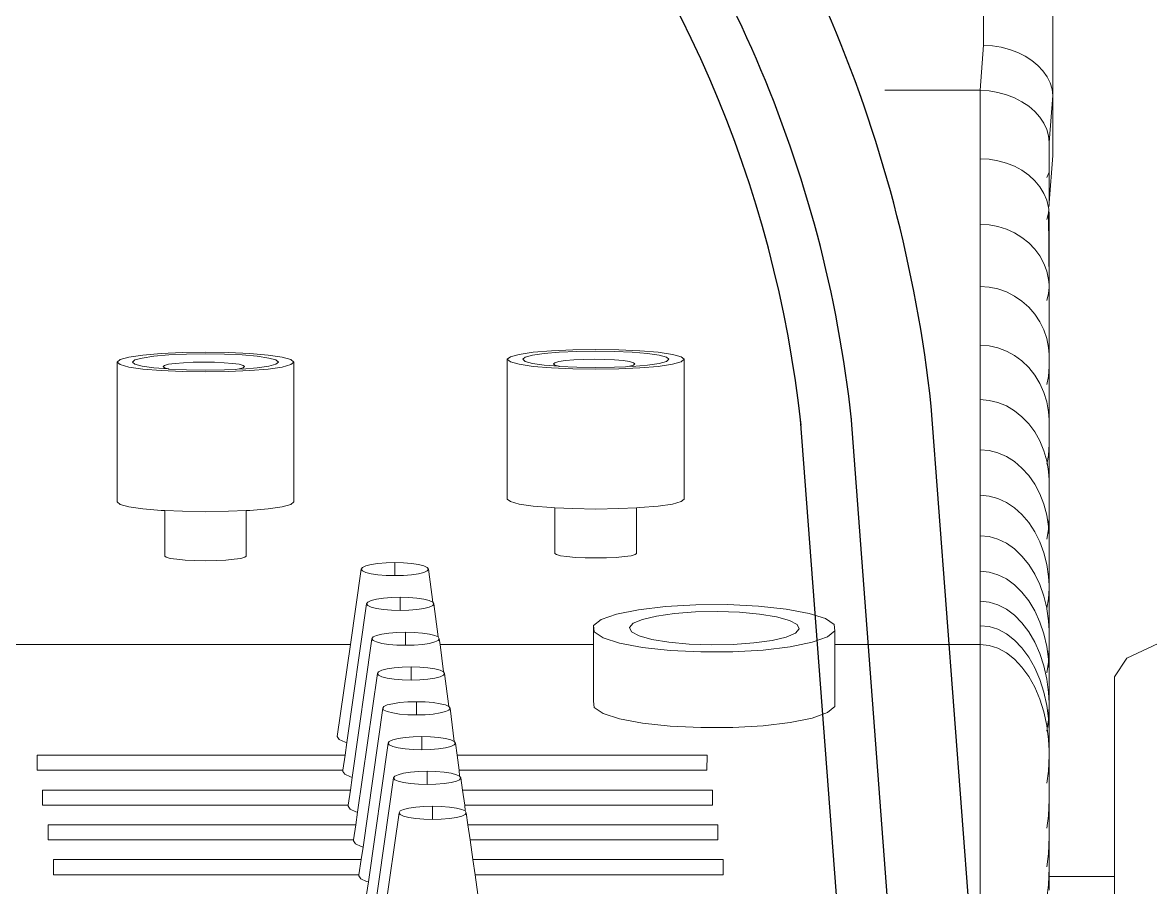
# Model space of a CAD drawing. Header units: millimetres. Extents: x 3552052 to 4144896, y -707811 to -630695.
# Drawn here: x 3697434.7 to 3697543.9, y -691214.6 to -691130.8 of the extents above; entities that cross this region are included whole.
import ezdxf

# ---------------------------------------------------------------- set-up
doc = ezdxf.new("R2010")
doc.units = ezdxf.units.MM
doc.header["$LTSCALE"] = 6
doc.header["$MEASUREMENT"] = 0
doc.layers.add('EQP', color=6, linetype='CONTINUOUS', lineweight=0)

# ---------------------------------------------------------------- blocks, each defined once
blk = doc.blocks.new('Philips+Ultrasound+fr')
at = {"layer": 'EQP'}
for p, q in [((21.026, 32.183), (21.026, 25.06)), ((21.661, 24.598), (21.661, 31.206)), ((20.996, 24.646), (21.026, 25.06)), ((21.108, 25.054), (21.026, 25.06)), ((21.188, 25.041), (21.108, 25.054)), ((21.266, 25.02), (21.188, 25.041)), ((21.34, 24.992), (21.266, 25.02)), ((21.409, 24.958), (21.34, 24.992)), ((21.471, 24.918), (21.409, 24.958)), ((21.526, 24.873), (21.471, 24.918)), ((21.572, 24.823), (21.526, 24.873)), ((21.61, 24.77), (21.572, 24.823)), ((21.637, 24.714), (21.61, 24.77)), ((21.655, 24.657), (21.637, 24.714)), ((20.121, 24.646), (20.996, 24.646)), ((20.996, 24.018), (20.996, 24.646)), ((21.078, 24.64), (20.996, 24.646)), ((21.159, 24.626), (21.078, 24.64)), ((21.236, 24.604), (21.159, 24.626)), ((21.661, 24.598), (21.655, 24.657)), ((21.31, 24.576), (21.236, 24.604)), ((21.379, 24.54), (21.31, 24.576)), ((21.441, 24.499), (21.379, 24.54)), ((21.661, 24.598), (21.63, 24.166)), ((21.661, 24.047), (21.661, 24.598)), ((21.496, 24.452), (21.441, 24.499)), ((21.542, 24.4), (21.496, 24.452)), ((21.579, 24.345), (21.542, 24.4)), ((21.607, 24.287), (21.579, 24.345)), ((21.624, 24.227), (21.607, 24.287)), ((21.63, 24.166), (21.624, 24.227)), ((21.63, 23.894), (21.63, 24.166)), ((21.078, 24.013), (20.996, 24.018)), ((20.996, 23.416), (20.996, 24.018)), ((21.159, 24), (21.078, 24.013)), ((21.236, 23.979), (21.159, 24)), ((21.661, 24.047), (21.63, 23.615)), ((21.31, 23.949), (21.236, 23.979)), ((21.379, 23.912), (21.31, 23.949)), ((21.441, 23.868), (21.379, 23.912)), ((21.607, 23.846), (21.63, 23.894)), ((21.63, 23.615), (21.63, 23.894)), ((21.496, 23.817), (21.441, 23.868)), ((21.542, 23.761), (21.496, 23.817)), ((21.579, 23.701), (21.542, 23.761)), ((21.607, 23.637), (21.579, 23.701)), ((21.624, 23.571), (21.607, 23.637)), ((21.624, 23.571), (21.629, 23.593)), ((21.63, 23.615), (21.629, 23.593)), ((21.607, 23.462), (21.622, 23.518)), ((21.622, 23.518), (21.625, 23.555)), ((21.622, 23.518), (21.629, 22.865)), ((21.625, 23.555), (21.624, 23.571)), ((21.63, 23.504), (21.625, 23.555)), ((21.629, 22.865), (21.63, 23.504)), ((21.078, 23.411), (20.996, 23.416)), ((20.996, 22.846), (20.996, 23.416)), ((21.159, 23.397), (21.078, 23.411)), ((21.236, 23.372), (21.159, 23.397)), ((21.31, 23.339), (21.236, 23.372)), ((21.379, 23.297), (21.31, 23.339)), ((21.441, 23.247), (21.379, 23.297)), ((21.496, 23.19), (21.441, 23.247)), ((21.542, 23.127), (21.496, 23.19)), ((21.579, 23.058), (21.542, 23.127)), ((21.607, 22.986), (21.579, 23.058)), ((21.624, 22.912), (21.607, 22.986)), ((21.629, 22.865), (21.624, 22.912)), ((21.628, 22.859), (21.629, 22.865)), ((21.628, 22.859), (21.63, 22.836)), ((20.996, 22.309), (20.996, 22.846)), ((21.078, 22.84), (20.996, 22.846)), ((21.159, 22.824), (21.078, 22.84)), ((21.236, 22.797), (21.159, 22.824)), ((21.31, 22.759), (21.236, 22.797)), ((21.379, 22.713), (21.31, 22.759)), ((21.607, 22.719), (21.622, 22.782)), ((21.622, 22.782), (21.63, 22.836)), ((21.63, 22.836), (21.629, 22.222)), ((21.441, 22.657), (21.379, 22.713)), ((21.496, 22.594), (21.441, 22.657)), ((21.542, 22.524), (21.496, 22.594)), ((21.579, 22.449), (21.542, 22.524)), ((21.607, 22.369), (21.579, 22.449)), ((21.624, 22.286), (21.607, 22.369)), ((13.488, 22.233), (13.321, 22.218)), ((13.684, 22.242), (13.488, 22.233)), ((13.894, 22.245), (13.684, 22.242)), ((14.104, 22.242), (13.894, 22.245)), ((14.299, 22.233), (14.104, 22.242)), ((14.467, 22.218), (14.299, 22.233)), ((16.899, 22.243), (16.77, 22.224)), ((16.999, 22.232), (16.892, 22.216)), ((17.067, 22.258), (16.899, 22.243)), ((17.137, 22.244), (16.999, 22.232)), ((17.262, 22.267), (17.067, 22.258)), ((17.299, 22.252), (17.137, 22.244)), ((17.472, 22.27), (17.262, 22.267)), ((17.472, 22.254), (17.299, 22.252)), ((17.682, 22.267), (17.472, 22.27)), ((17.645, 22.252), (17.472, 22.254)), ((17.807, 22.244), (17.645, 22.252)), ((17.877, 22.258), (17.682, 22.267)), ((17.945, 22.232), (17.807, 22.244)), ((18.045, 22.243), (17.877, 22.258)), ((18.052, 22.216), (17.945, 22.232)), ((18.174, 22.224), (18.045, 22.243)), ((20.996, 21.809), (20.996, 22.309)), ((21.078, 22.303), (20.996, 22.309)), ((21.159, 22.285), (21.078, 22.303)), ((21.236, 22.255), (21.159, 22.285)), ((21.31, 22.215), (21.236, 22.255)), ((21.629, 22.222), (21.624, 22.286)), ((13.111, 22.177), (13.083, 22.154)), ((13.083, 22.154), (13.111, 22.13)), ((13.083, 20.873), (13.083, 22.154)), ((13.192, 22.199), (13.111, 22.177)), ((13.111, 22.13), (13.192, 22.108)), ((13.321, 22.218), (13.192, 22.199)), ((13.247, 22.173), (13.224, 22.154)), ((13.224, 22.154), (13.247, 22.134)), ((13.314, 22.191), (13.247, 22.173)), ((13.247, 22.134), (13.314, 22.116)), ((13.421, 22.207), (13.314, 22.191)), ((13.559, 22.219), (13.421, 22.207)), ((13.555, 22.133), (13.518, 22.123)), ((13.615, 22.142), (13.555, 22.133)), ((13.721, 22.227), (13.559, 22.219)), ((13.692, 22.148), (13.615, 22.142)), ((13.782, 22.153), (13.692, 22.148)), ((13.894, 22.229), (13.721, 22.227)), ((13.879, 22.154), (13.782, 22.153)), ((13.976, 22.153), (13.879, 22.154)), ((14.067, 22.227), (13.894, 22.229)), ((14.066, 22.148), (13.976, 22.153)), ((14.143, 22.142), (14.066, 22.148)), ((14.229, 22.219), (14.067, 22.227)), ((14.203, 22.133), (14.143, 22.142)), ((14.24, 22.123), (14.203, 22.133)), ((14.367, 22.207), (14.229, 22.219)), ((14.474, 22.191), (14.367, 22.207)), ((14.596, 22.199), (14.467, 22.218)), ((14.54, 22.173), (14.474, 22.191)), ((14.474, 22.116), (14.54, 22.134)), ((14.563, 22.154), (14.54, 22.173)), ((14.54, 22.134), (14.563, 22.154)), ((14.677, 22.177), (14.596, 22.199)), ((14.596, 22.108), (14.677, 22.13)), ((14.705, 22.154), (14.677, 22.177)), ((14.677, 22.13), (14.705, 22.154)), ((14.705, 20.873), (14.705, 22.154)), ((16.689, 22.202), (16.661, 22.179)), ((16.661, 22.179), (16.689, 22.155)), ((16.661, 20.898), (16.661, 22.179)), ((16.745, 22.218), (16.689, 22.202)), ((16.689, 22.155), (16.77, 22.133)), ((16.77, 22.224), (16.745, 22.218)), ((16.77, 22.133), (16.899, 22.114)), ((16.826, 22.198), (16.803, 22.179)), ((16.803, 22.179), (16.826, 22.159)), ((16.892, 22.216), (16.826, 22.198)), ((16.826, 22.159), (16.892, 22.141)), ((16.892, 22.141), (16.999, 22.126)), ((17.096, 22.148), (17.084, 22.137)), ((17.084, 22.137), (17.096, 22.126)), ((17.134, 22.158), (17.096, 22.148)), ((17.193, 22.167), (17.134, 22.158)), ((17.271, 22.173), (17.193, 22.167)), ((17.361, 22.178), (17.271, 22.173)), ((17.457, 22.179), (17.361, 22.178)), ((17.554, 22.178), (17.457, 22.179)), ((17.644, 22.173), (17.554, 22.178)), ((17.722, 22.167), (17.644, 22.173)), ((17.781, 22.158), (17.722, 22.167)), ((17.818, 22.148), (17.781, 22.158)), ((17.831, 22.137), (17.818, 22.148)), ((17.818, 22.126), (17.831, 22.137)), ((17.945, 22.126), (18.052, 22.141)), ((18.045, 22.114), (18.174, 22.133)), ((18.119, 22.198), (18.052, 22.216)), ((18.052, 22.141), (18.119, 22.159)), ((18.141, 22.179), (18.119, 22.198)), ((18.119, 22.159), (18.141, 22.179)), ((18.201, 22.217), (18.174, 22.224)), ((18.174, 22.133), (18.255, 22.155)), ((18.255, 22.202), (18.201, 22.217)), ((18.283, 22.179), (18.255, 22.202)), ((18.255, 22.155), (18.283, 22.179)), ((18.283, 20.898), (18.283, 22.179)), ((21.379, 22.164), (21.31, 22.215)), ((21.441, 22.103), (21.379, 22.164)), ((21.629, 22.222), (21.63, 22.201)), ((21.63, 22.201), (21.629, 22.114)), ((13.192, 22.108), (13.321, 22.089)), ((13.314, 22.116), (13.421, 22.101)), ((13.321, 22.089), (13.488, 22.075)), ((13.421, 22.101), (13.555, 22.091)), ((13.488, 22.075), (13.684, 22.066)), ((13.518, 22.123), (13.505, 22.112)), ((13.505, 22.112), (13.518, 22.101)), ((13.518, 22.101), (13.555, 22.091)), ((13.555, 22.091), (13.559, 22.089)), ((13.559, 22.089), (13.721, 22.081)), ((13.684, 22.066), (13.894, 22.063)), ((13.721, 22.081), (13.894, 22.079)), ((13.894, 22.079), (14.067, 22.081)), ((13.894, 22.063), (14.104, 22.066)), ((14.067, 22.081), (14.168, 22.086)), ((14.104, 22.066), (14.299, 22.075)), ((14.168, 22.086), (14.203, 22.091)), ((14.203, 22.091), (14.24, 22.101)), ((14.203, 22.091), (14.229, 22.089)), ((14.229, 22.089), (14.367, 22.101)), ((14.253, 22.112), (14.24, 22.123)), ((14.24, 22.101), (14.253, 22.112)), ((14.299, 22.075), (14.467, 22.089)), ((14.367, 22.101), (14.474, 22.116)), ((14.467, 22.089), (14.596, 22.108)), ((16.899, 22.114), (17.067, 22.1)), ((16.999, 22.126), (17.134, 22.116)), ((17.067, 22.1), (17.262, 22.091)), ((17.096, 22.126), (17.134, 22.116)), ((17.134, 22.116), (17.137, 22.114)), ((17.137, 22.114), (17.299, 22.106)), ((17.262, 22.091), (17.472, 22.088)), ((17.299, 22.106), (17.472, 22.103)), ((17.472, 22.103), (17.645, 22.106)), ((17.472, 22.088), (17.682, 22.091)), ((17.645, 22.106), (17.746, 22.111)), ((17.682, 22.091), (17.877, 22.1)), ((17.746, 22.111), (17.781, 22.116)), ((17.781, 22.116), (17.818, 22.126)), ((17.781, 22.116), (17.807, 22.114)), ((17.807, 22.114), (17.945, 22.126)), ((17.877, 22.1), (18.045, 22.114)), ((21.496, 22.034), (21.441, 22.103)), ((21.542, 21.958), (21.496, 22.034)), ((21.622, 22.02), (21.629, 22.114)), ((21.629, 22.114), (21.629, 21.627)), ((21.579, 21.875), (21.542, 21.958)), ((21.607, 21.949), (21.622, 22.02)), ((21.607, 21.788), (21.579, 21.875)), ((20.996, 21.349), (20.996, 21.809)), ((21.078, 21.802), (20.996, 21.809)), ((21.159, 21.783), (21.078, 21.802)), ((21.236, 21.751), (21.159, 21.783)), ((21.31, 21.707), (21.236, 21.751)), ((21.624, 21.697), (21.607, 21.788)), ((21.379, 21.652), (21.31, 21.707)), ((21.441, 21.587), (21.379, 21.652)), ((21.629, 21.627), (21.624, 21.697)), ((21.629, 21.627), (21.63, 21.605)), ((21.496, 21.513), (21.441, 21.587)), ((21.542, 21.43), (21.496, 21.513)), ((21.63, 21.605), (21.629, 21.402)), ((21.579, 21.341), (21.542, 21.43)), ((20.996, 20.932), (20.996, 21.349)), ((21.078, 21.342), (20.996, 21.349)), ((21.159, 21.322), (21.078, 21.342)), ((21.236, 21.288), (21.159, 21.322)), ((21.607, 21.247), (21.579, 21.341)), ((21.622, 21.297), (21.629, 21.402)), ((21.629, 21.402), (21.629, 21.074)), ((21.31, 21.241), (21.236, 21.288)), ((21.379, 21.182), (21.31, 21.241)), ((21.609, 21.232), (21.607, 21.247)), ((21.607, 21.218), (21.609, 21.232)), ((21.609, 21.232), (21.622, 21.297)), ((21.624, 21.149), (21.609, 21.232)), ((21.441, 21.113), (21.379, 21.182)), ((21.496, 21.033), (21.441, 21.113)), ((21.629, 21.074), (21.624, 21.149)), ((21.542, 20.945), (21.496, 21.033)), ((21.629, 21.074), (21.63, 21.05)), ((21.63, 21.05), (21.629, 20.731)), ((16.661, 20.898), (16.689, 20.874)), ((18.255, 20.874), (18.283, 20.898)), ((20.996, 20.56), (20.996, 20.932)), ((21.078, 20.925), (20.996, 20.932)), ((21.159, 20.903), (21.078, 20.925)), ((21.236, 20.867), (21.159, 20.903)), ((21.579, 20.85), (21.542, 20.945)), ((13.083, 20.873), (13.111, 20.849)), ((13.111, 20.849), (13.192, 20.827)), ((13.192, 20.827), (13.321, 20.808)), ((13.321, 20.808), (13.488, 20.794)), ((13.488, 20.794), (13.52, 20.792)), ((13.52, 20.374), (13.52, 20.792)), ((13.52, 20.792), (13.684, 20.785)), ((13.684, 20.785), (13.894, 20.781)), ((13.894, 20.781), (14.104, 20.785)), ((14.104, 20.785), (14.268, 20.792)), ((14.268, 20.792), (14.299, 20.794)), ((14.268, 20.374), (14.268, 20.792)), ((14.299, 20.794), (14.467, 20.808)), ((14.467, 20.808), (14.596, 20.827)), ((14.596, 20.827), (14.677, 20.849)), ((14.677, 20.849), (14.705, 20.873)), ((16.689, 20.874), (16.77, 20.852)), ((16.77, 20.852), (16.899, 20.833)), ((16.899, 20.833), (17.067, 20.819)), ((17.067, 20.819), (17.098, 20.817)), ((17.098, 20.399), (17.098, 20.817)), ((17.098, 20.817), (17.262, 20.81)), ((17.262, 20.81), (17.472, 20.806)), ((17.472, 20.806), (17.682, 20.81)), ((17.682, 20.81), (17.846, 20.817)), ((17.846, 20.817), (17.877, 20.819)), ((17.846, 20.399), (17.846, 20.817)), ((17.877, 20.819), (18.045, 20.833)), ((18.045, 20.833), (18.174, 20.852)), ((18.174, 20.852), (18.255, 20.874)), ((21.31, 20.818), (21.236, 20.867)), ((21.379, 20.756), (21.31, 20.818)), ((21.607, 20.75), (21.579, 20.85)), ((21.441, 20.682), (21.379, 20.756)), ((21.496, 20.598), (21.441, 20.682)), ((21.624, 20.645), (21.607, 20.75)), ((21.624, 20.645), (21.629, 20.731)), ((21.629, 20.731), (21.629, 20.565)), ((21.542, 20.505), (21.496, 20.598)), ((21.607, 20.531), (21.622, 20.617)), ((21.622, 20.617), (21.624, 20.645)), ((21.629, 20.565), (21.622, 20.617)), ((20.996, 20.236), (20.996, 20.56)), ((21.078, 20.553), (20.996, 20.56)), ((21.159, 20.53), (21.078, 20.553)), ((21.236, 20.492), (21.159, 20.53)), ((21.31, 20.44), (21.236, 20.492)), ((21.579, 20.405), (21.542, 20.505)), ((21.63, 20.539), (21.629, 20.565)), ((21.63, 20.539), (21.629, 20.107)), ((13.52, 20.374), (13.533, 20.364)), ((14.255, 20.364), (14.268, 20.374)), ((17.098, 20.399), (17.111, 20.388)), ((17.111, 20.388), (17.148, 20.378)), ((17.148, 20.378), (17.208, 20.37)), ((17.736, 20.37), (17.796, 20.378)), ((17.796, 20.378), (17.833, 20.388)), ((17.833, 20.388), (17.846, 20.399)), ((21.379, 20.375), (21.31, 20.44)), ((21.441, 20.298), (21.379, 20.375)), ((21.607, 20.298), (21.579, 20.405)), ((13.533, 20.364), (13.57, 20.353)), ((13.57, 20.353), (13.63, 20.345)), ((13.63, 20.345), (13.707, 20.338)), ((13.707, 20.338), (13.797, 20.334)), ((13.797, 20.334), (13.894, 20.332)), ((13.894, 20.332), (13.991, 20.334)), ((13.991, 20.334), (14.081, 20.338)), ((14.081, 20.338), (14.158, 20.345)), ((14.158, 20.345), (14.218, 20.353)), ((14.218, 20.353), (14.255, 20.364)), ((15.332, 20.271), (15.321, 20.256)), ((15.363, 20.286), (15.332, 20.271)), ((15.412, 20.298), (15.363, 20.286)), ((15.475, 20.308), (15.412, 20.298)), ((15.55, 20.314), (15.475, 20.308)), ((15.63, 20.316), (15.55, 20.314)), ((15.709, 20.314), (15.63, 20.316)), ((15.63, 20.316), (15.63, 20.195)), ((15.784, 20.308), (15.709, 20.314)), ((15.848, 20.298), (15.784, 20.308)), ((15.896, 20.286), (15.848, 20.298)), ((15.927, 20.271), (15.896, 20.286)), ((15.938, 20.256), (15.927, 20.271)), ((17.208, 20.37), (17.285, 20.363)), ((17.285, 20.363), (17.375, 20.359)), ((17.375, 20.359), (17.472, 20.357)), ((17.472, 20.357), (17.569, 20.359)), ((17.569, 20.359), (17.659, 20.363)), ((17.659, 20.363), (17.736, 20.37)), ((21.496, 20.21), (21.441, 20.298)), ((21.624, 20.188), (21.607, 20.298)), ((15.223, 19.564), (15.321, 20.256)), ((15.321, 20.256), (15.332, 20.24)), ((15.332, 20.24), (15.363, 20.225)), ((15.363, 20.225), (15.412, 20.213)), ((15.412, 20.213), (15.475, 20.203)), ((15.475, 20.203), (15.55, 20.197)), ((15.55, 20.197), (15.63, 20.195)), ((15.63, 20.195), (15.709, 20.197)), ((15.709, 20.197), (15.784, 20.203)), ((15.784, 20.203), (15.848, 20.213)), ((15.848, 20.213), (15.896, 20.225)), ((15.896, 20.225), (15.927, 20.24)), ((15.927, 20.24), (15.938, 20.256)), ((15.938, 20.256), (15.977, 19.952)), ((20.996, 19.961), (20.996, 20.236)), ((21.078, 20.228), (20.996, 20.236)), ((21.159, 20.204), (21.078, 20.228)), ((21.236, 20.165), (21.159, 20.204)), ((21.31, 20.111), (21.236, 20.165)), ((21.542, 20.113), (21.496, 20.21)), ((21.629, 20.107), (21.624, 20.188)), ((21.379, 20.044), (21.31, 20.111)), ((21.579, 20.007), (21.542, 20.113)), ((21.622, 19.984), (21.63, 20.076)), ((21.629, 20.103), (21.629, 20.107)), ((21.63, 20.076), (21.629, 20.103)), ((21.63, 20.076), (21.629, 19.691)), ((15.412, 19.967), (15.381, 19.952)), ((15.461, 19.979), (15.412, 19.967)), ((15.525, 19.989), (15.461, 19.979)), ((15.599, 19.995), (15.525, 19.989)), ((15.679, 19.997), (15.599, 19.995)), ((15.759, 19.995), (15.679, 19.997)), ((15.679, 19.997), (15.679, 19.876)), ((15.833, 19.989), (15.759, 19.995)), ((15.897, 19.979), (15.833, 19.989)), ((15.946, 19.967), (15.897, 19.979)), ((15.977, 19.952), (15.946, 19.967)), ((20.996, 19.736), (20.996, 19.961)), ((21.078, 19.952), (20.996, 19.961)), ((21.441, 19.963), (21.379, 20.044)), ((21.496, 19.872), (21.441, 19.963)), ((21.607, 19.896), (21.579, 20.007)), ((21.607, 19.896), (21.622, 19.984)), ((15.189, 18.664), (15.371, 19.936)), ((15.381, 19.952), (15.371, 19.936)), ((15.371, 19.936), (15.381, 19.921)), ((15.381, 19.921), (15.412, 19.906)), ((15.412, 19.906), (15.461, 19.894)), ((15.461, 19.894), (15.525, 19.884)), ((15.525, 19.884), (15.599, 19.878)), ((15.599, 19.878), (15.679, 19.876)), ((15.679, 19.876), (15.759, 19.878)), ((15.759, 19.878), (15.833, 19.884)), ((15.833, 19.884), (15.897, 19.894)), ((15.897, 19.894), (15.946, 19.906)), ((15.946, 19.906), (15.977, 19.921)), ((15.977, 19.952), (15.987, 19.936)), ((15.977, 19.921), (15.987, 19.936)), ((15.987, 19.936), (16.026, 19.633)), ((17.863, 19.883), (17.661, 19.842)), ((18.111, 19.913), (17.863, 19.883)), ((18.39, 19.929), (18.111, 19.913)), ((18.386, 19.862), (18.195, 19.848)), ((18.588, 19.866), (18.386, 19.862)), ((18.681, 19.93), (18.39, 19.929)), ((18.789, 19.859), (18.588, 19.866)), ((18.963, 19.916), (18.681, 19.93)), ((18.974, 19.842), (18.789, 19.859)), ((19.218, 19.889), (18.963, 19.916)), ((19.428, 19.849), (19.218, 19.889)), ((21.159, 19.928), (21.078, 19.952)), ((21.236, 19.887), (21.159, 19.928)), ((21.31, 19.832), (21.236, 19.887)), ((21.542, 19.77), (21.496, 19.872)), ((21.607, 19.891), (21.607, 19.896)), ((21.624, 19.781), (21.607, 19.891)), ((17.521, 19.792), (17.452, 19.737)), ((17.661, 19.842), (17.521, 19.792)), ((17.814, 19.758), (17.78, 19.719)), ((17.899, 19.794), (17.814, 19.758)), ((18.029, 19.825), (17.899, 19.794)), ((18.195, 19.848), (18.029, 19.825)), ((19.13, 19.817), (18.974, 19.842)), ((19.248, 19.784), (19.13, 19.817)), ((19.319, 19.747), (19.248, 19.784)), ((19.578, 19.801), (19.428, 19.849)), ((19.659, 19.746), (19.578, 19.801)), ((21.379, 19.762), (21.31, 19.832)), ((21.441, 19.679), (21.379, 19.762)), ((21.579, 19.661), (21.542, 19.77)), ((21.629, 19.691), (21.624, 19.781)), ((15.462, 19.647), (15.431, 19.633)), ((15.511, 19.66), (15.462, 19.647)), ((15.574, 19.669), (15.511, 19.66)), ((15.649, 19.675), (15.574, 19.669)), ((15.729, 19.678), (15.649, 19.675)), ((15.808, 19.675), (15.729, 19.678)), ((15.729, 19.678), (15.729, 19.557)), ((15.883, 19.669), (15.808, 19.675)), ((15.947, 19.66), (15.883, 19.669)), ((15.996, 19.647), (15.947, 19.66)), ((16.026, 19.633), (15.996, 19.647)), ((17.452, 19.737), (17.458, 19.68)), ((17.452, 19.564), (17.452, 19.737)), ((17.458, 19.68), (17.539, 19.625)), ((17.78, 19.719), (17.799, 19.679)), ((17.799, 19.679), (17.869, 19.642)), ((19.218, 19.632), (19.303, 19.668)), ((19.303, 19.668), (19.337, 19.707)), ((19.337, 19.707), (19.319, 19.747)), ((19.596, 19.634), (19.665, 19.689)), ((19.665, 19.689), (19.659, 19.746)), ((19.665, 19.564), (19.665, 19.689)), ((20.996, 19.564), (20.996, 19.736)), ((21.078, 19.728), (20.996, 19.736)), ((21.159, 19.703), (21.078, 19.728)), ((21.236, 19.661), (21.159, 19.703)), ((21.31, 19.604), (21.236, 19.661)), ((21.496, 19.585), (21.441, 19.679)), ((21.607, 19.545), (21.579, 19.661)), ((21.63, 19.663), (21.629, 19.691)), ((21.63, 19.663), (21.629, 19.533)), ((-6.97, 19.564), (15.223, 19.564)), ((15.102, 18.72), (15.223, 19.564)), ((15.239, 18.344), (15.42, 19.617)), ((15.431, 19.633), (15.42, 19.617)), ((15.42, 19.617), (15.431, 19.601)), ((15.431, 19.601), (15.462, 19.587)), ((15.462, 19.587), (15.511, 19.574)), ((15.511, 19.574), (15.574, 19.565)), ((15.574, 19.565), (15.649, 19.559)), ((15.649, 19.559), (15.729, 19.557)), ((15.729, 19.557), (15.808, 19.559)), ((15.808, 19.559), (15.883, 19.565)), ((15.883, 19.565), (15.947, 19.574)), ((15.947, 19.574), (15.996, 19.587)), ((15.996, 19.587), (16.026, 19.601)), ((16.037, 19.617), (16.026, 19.633)), ((16.026, 19.601), (16.037, 19.617)), ((16.037, 19.617), (16.044, 19.564)), ((16.044, 19.564), (17.452, 19.564)), ((16.044, 19.564), (16.076, 19.314)), ((17.452, 19.043), (17.452, 19.564)), ((17.539, 19.625), (17.689, 19.577)), ((17.689, 19.577), (17.899, 19.537)), ((17.869, 19.642), (17.987, 19.609)), ((17.987, 19.609), (18.143, 19.584)), ((18.143, 19.584), (18.328, 19.567)), ((18.328, 19.567), (18.529, 19.56)), ((18.529, 19.56), (18.731, 19.564)), ((18.731, 19.564), (18.922, 19.578)), ((18.922, 19.578), (19.088, 19.601)), ((19.088, 19.601), (19.218, 19.632)), ((19.254, 19.543), (19.456, 19.584)), ((19.456, 19.584), (19.596, 19.634)), ((19.665, 19.564), (20.996, 19.564)), ((19.665, 18.995), (19.665, 19.564)), ((21.078, 19.555), (20.996, 19.564)), ((20.996, 19.564), (20.996, 13.54)), ((21.159, 19.53), (21.078, 19.555)), ((21.379, 19.533), (21.31, 19.604)), ((21.542, 19.48), (21.496, 19.585)), ((21.623, 19.428), (21.607, 19.545)), ((22.341, 19.437), (22.675, 19.595)), ((17.899, 19.537), (18.154, 19.51)), ((18.154, 19.51), (18.436, 19.496)), ((18.436, 19.496), (18.727, 19.497)), ((18.727, 19.497), (19.006, 19.513)), ((19.006, 19.513), (19.254, 19.543)), ((21.236, 19.488), (21.159, 19.53)), ((21.31, 19.43), (21.236, 19.488)), ((21.441, 19.447), (21.379, 19.533)), ((21.496, 19.35), (21.441, 19.447)), ((21.579, 19.367), (21.542, 19.48)), ((21.623, 19.428), (21.629, 19.533)), ((21.629, 19.533), (21.629, 19.332)), ((15.56, 19.341), (15.511, 19.328)), ((15.624, 19.35), (15.56, 19.341)), ((15.698, 19.356), (15.624, 19.35)), ((15.778, 19.358), (15.698, 19.356)), ((15.858, 19.356), (15.778, 19.358)), ((15.778, 19.358), (15.778, 19.237)), ((15.932, 19.35), (15.858, 19.356)), ((15.996, 19.341), (15.932, 19.35)), ((16.045, 19.328), (15.996, 19.341)), ((21.379, 19.357), (21.31, 19.43)), ((21.441, 19.271), (21.379, 19.357)), ((21.542, 19.243), (21.496, 19.35)), ((21.607, 19.247), (21.579, 19.367)), ((21.607, 19.303), (21.622, 19.402)), ((21.622, 19.402), (21.624, 19.425)), ((21.629, 19.332), (21.622, 19.402)), ((21.624, 19.425), (21.623, 19.428)), ((22.227, 19.268), (22.341, 19.437)), ((15.288, 18.025), (15.47, 19.298)), ((15.48, 19.314), (15.47, 19.298)), ((15.47, 19.298), (15.48, 19.282)), ((15.511, 19.328), (15.48, 19.314)), ((15.48, 19.282), (15.511, 19.268)), ((15.511, 19.268), (15.56, 19.255)), ((15.56, 19.255), (15.624, 19.245)), ((15.624, 19.245), (15.698, 19.239)), ((15.698, 19.239), (15.778, 19.237)), ((15.778, 19.237), (15.858, 19.239)), ((15.858, 19.239), (15.932, 19.245)), ((15.932, 19.245), (15.996, 19.255)), ((15.996, 19.255), (16.045, 19.268)), ((16.076, 19.314), (16.045, 19.328)), ((16.045, 19.268), (16.076, 19.282)), ((16.086, 19.298), (16.076, 19.314)), ((16.076, 19.282), (16.086, 19.298)), ((16.086, 19.298), (16.125, 18.994)), ((21.496, 19.172), (21.441, 19.271)), ((21.579, 19.127), (21.542, 19.243)), ((21.624, 19.123), (21.607, 19.247)), ((21.63, 19.303), (21.629, 19.332)), ((21.63, 19.303), (21.629, 19.027)), ((22.227, 17.436), (22.227, 19.268)), ((21.542, 19.063), (21.496, 19.172)), ((15.674, 19.031), (15.61, 19.021)), ((15.748, 19.037), (15.674, 19.031)), ((15.828, 19.039), (15.748, 19.037)), ((15.907, 19.037), (15.828, 19.039)), ((15.828, 19.039), (15.828, 18.918)), ((15.982, 19.031), (15.907, 19.037)), ((16.046, 19.021), (15.982, 19.031)), ((17.458, 18.986), (17.452, 19.043)), ((21.579, 18.945), (21.542, 19.063)), ((21.607, 19.004), (21.579, 19.127)), ((21.629, 19.027), (21.624, 19.123)), ((21.629, 19.027), (21.629, 19.013)), ((15.338, 17.706), (15.519, 18.979)), ((15.53, 18.994), (15.519, 18.979)), ((15.519, 18.979), (15.53, 18.963)), ((15.561, 19.009), (15.53, 18.994)), ((15.53, 18.963), (15.561, 18.948)), ((15.61, 19.021), (15.561, 19.009)), ((15.561, 18.948), (15.61, 18.936)), ((15.61, 18.936), (15.674, 18.926)), ((15.674, 18.926), (15.748, 18.92)), ((15.907, 18.92), (15.982, 18.926)), ((15.982, 18.926), (16.046, 18.936)), ((16.095, 19.009), (16.046, 19.021)), ((16.046, 18.936), (16.095, 18.948)), ((16.125, 18.994), (16.095, 19.009)), ((16.095, 18.948), (16.125, 18.963)), ((16.136, 18.979), (16.125, 18.994)), ((16.125, 18.963), (16.136, 18.979)), ((16.136, 18.979), (16.175, 18.675)), ((17.458, 18.986), (17.539, 18.931)), ((17.539, 18.931), (17.689, 18.882)), ((19.456, 18.889), (19.596, 18.939)), ((19.596, 18.939), (19.665, 18.995)), ((21.607, 18.821), (21.579, 18.945)), ((21.623, 18.886), (21.607, 19.004)), ((21.623, 18.886), (21.63, 18.997)), ((21.629, 19.013), (21.63, 19.005)), ((21.63, 18.997), (21.629, 18.779)), ((21.63, 19.005), (21.63, 18.997)), ((15.748, 18.92), (15.828, 18.918)), ((15.828, 18.918), (15.907, 18.92)), ((17.689, 18.882), (17.899, 18.843)), ((17.899, 18.843), (18.154, 18.815)), ((19.254, 18.848), (19.006, 18.819)), ((19.254, 18.848), (19.456, 18.889)), ((21.61, 18.794), (21.607, 18.821)), ((21.61, 18.794), (21.622, 18.874)), ((21.622, 18.874), (21.624, 18.877)), ((21.629, 18.779), (21.622, 18.874)), ((21.624, 18.877), (21.623, 18.886)), ((15.102, 18.72), (15.12, 18.693)), ((15.797, 18.718), (15.723, 18.712)), ((15.877, 18.72), (15.797, 18.718)), ((15.957, 18.718), (15.877, 18.72)), ((15.877, 18.72), (15.877, 18.599)), ((16.031, 18.712), (15.957, 18.718)), ((18.154, 18.815), (18.436, 18.802)), ((18.436, 18.802), (18.727, 18.803)), ((18.727, 18.803), (19.006, 18.819)), ((21.607, 18.769), (21.61, 18.794)), ((21.624, 18.692), (21.61, 18.794)), ((21.63, 18.747), (21.629, 18.779)), ((21.63, 18.747), (21.629, 18.592)), ((15.12, 18.693), (15.173, 18.668)), ((15.173, 18.668), (15.189, 18.664)), ((15.173, 18.549), (15.189, 18.664)), ((15.387, 17.387), (15.569, 18.659)), ((15.579, 18.675), (15.569, 18.659)), ((15.569, 18.659), (15.579, 18.644)), ((15.61, 18.69), (15.579, 18.675)), ((15.579, 18.644), (15.61, 18.629)), ((15.659, 18.702), (15.61, 18.69)), ((15.61, 18.629), (15.659, 18.617)), ((15.723, 18.712), (15.659, 18.702)), ((15.659, 18.617), (15.723, 18.607)), ((16.095, 18.702), (16.031, 18.712)), ((16.031, 18.607), (16.095, 18.617)), ((16.144, 18.69), (16.095, 18.702)), ((16.095, 18.617), (16.144, 18.629)), ((16.175, 18.675), (16.144, 18.69)), ((16.144, 18.629), (16.175, 18.644)), ((16.185, 18.659), (16.175, 18.675)), ((16.175, 18.644), (16.185, 18.659)), ((16.185, 18.659), (16.201, 18.549)), ((21.629, 18.592), (21.624, 18.692)), ((12.352, 18.41), (12.352, 18.549)), ((12.352, 18.549), (15.173, 18.549)), ((15.153, 18.41), (15.173, 18.549)), ((15.723, 18.607), (15.797, 18.601)), ((15.797, 18.601), (15.877, 18.599)), ((15.877, 18.599), (15.957, 18.601)), ((15.957, 18.601), (16.031, 18.607)), ((16.201, 18.549), (18.492, 18.549)), ((16.201, 18.549), (16.221, 18.41)), ((18.492, 18.549), (18.491, 18.41)), ((21.622, 18.403), (21.629, 18.548)), ((21.63, 18.56), (21.629, 18.592)), ((21.629, 18.548), (21.63, 18.56)), ((21.629, 18.548), (21.629, 18.143)), ((12.352, 18.41), (15.153, 18.41)), ((15.152, 18.4), (15.153, 18.41)), ((16.221, 18.41), (18.491, 18.41)), ((16.221, 18.41), (16.224, 18.356)), ((15.152, 18.4), (15.17, 18.374)), ((15.17, 18.374), (15.222, 18.349)), ((15.222, 18.349), (15.239, 18.344)), ((15.222, 18.229), (15.239, 18.344)), ((15.437, 17.067), (15.618, 18.34)), ((15.629, 18.356), (15.618, 18.34)), ((15.618, 18.34), (15.629, 18.324)), ((15.66, 18.37), (15.629, 18.356)), ((15.629, 18.324), (15.66, 18.31)), ((15.709, 18.383), (15.66, 18.37)), ((15.66, 18.31), (15.709, 18.297)), ((15.773, 18.392), (15.709, 18.383)), ((15.847, 18.399), (15.773, 18.392)), ((15.927, 18.401), (15.847, 18.399)), ((16.007, 18.399), (15.927, 18.401)), ((15.927, 18.401), (15.927, 18.28)), ((16.081, 18.392), (16.007, 18.399)), ((16.145, 18.383), (16.081, 18.392)), ((16.194, 18.37), (16.145, 18.383)), ((16.145, 18.297), (16.194, 18.31)), ((16.224, 18.356), (16.194, 18.37)), ((16.194, 18.31), (16.224, 18.324)), ((16.235, 18.34), (16.224, 18.356)), ((16.224, 18.324), (16.235, 18.34)), ((16.235, 18.34), (16.251, 18.229)), ((21.607, 18.293), (21.622, 18.403)), ((12.401, 18.091), (12.401, 18.229)), ((12.401, 18.229), (15.222, 18.229)), ((15.202, 18.091), (15.222, 18.229)), ((15.709, 18.297), (15.773, 18.288)), ((15.773, 18.288), (15.847, 18.282)), ((15.847, 18.282), (15.927, 18.28)), ((15.927, 18.28), (16.007, 18.282)), ((16.007, 18.282), (16.081, 18.288)), ((16.081, 18.288), (16.145, 18.297)), ((16.251, 18.229), (18.541, 18.229)), ((16.251, 18.229), (16.271, 18.091)), ((18.541, 18.229), (18.541, 18.091)), ((21.622, 17.992), (21.629, 18.143)), ((21.629, 18.143), (21.629, 17.799)), ((12.401, 18.091), (15.202, 18.091)), ((15.201, 18.081), (15.202, 18.091)), ((15.201, 18.081), (15.219, 18.054)), ((15.219, 18.054), (15.272, 18.029)), ((15.272, 18.029), (15.288, 18.025)), ((15.272, 17.91), (15.288, 18.025)), ((15.486, 16.748), (15.668, 18.021)), ((15.678, 18.037), (15.668, 18.021)), ((15.668, 18.021), (15.678, 18.005)), ((15.709, 18.051), (15.678, 18.037)), ((15.678, 18.005), (15.709, 17.991)), ((15.758, 18.064), (15.709, 18.051)), ((15.822, 18.073), (15.758, 18.064)), ((15.896, 18.079), (15.822, 18.073)), ((15.976, 18.081), (15.896, 18.079)), ((16.056, 18.079), (15.976, 18.081)), ((15.976, 18.081), (15.976, 17.96)), ((16.13, 18.073), (16.056, 18.079)), ((16.194, 18.064), (16.13, 18.073)), ((16.243, 18.051), (16.194, 18.064)), ((16.274, 18.037), (16.243, 18.051)), ((16.243, 17.991), (16.274, 18.005)), ((16.271, 18.091), (18.541, 18.091)), ((16.271, 18.091), (16.274, 18.037)), ((16.285, 18.021), (16.274, 18.037)), ((16.274, 18.005), (16.285, 18.021)), ((16.285, 18.021), (16.3, 17.91)), ((12.451, 17.771), (12.451, 17.91)), ((12.451, 17.91), (15.272, 17.91)), ((15.252, 17.771), (15.272, 17.91)), ((15.709, 17.991), (15.758, 17.978)), ((15.758, 17.978), (15.822, 17.969)), ((15.822, 17.969), (15.896, 17.962)), ((15.896, 17.962), (15.976, 17.96)), ((15.976, 17.96), (16.056, 17.962)), ((16.056, 17.962), (16.13, 17.969)), ((16.13, 17.969), (16.194, 17.978)), ((16.194, 17.978), (16.243, 17.991)), ((16.3, 17.91), (18.591, 17.91)), ((16.3, 17.91), (16.32, 17.771)), ((18.591, 17.91), (18.59, 17.771)), ((21.607, 17.878), (21.622, 17.992)), ((21.622, 17.643), (21.629, 17.799)), ((21.629, 17.799), (21.629, 17.519)), ((12.451, 17.771), (15.252, 17.771)), ((15.251, 17.762), (15.252, 17.771)), ((15.251, 17.762), (15.269, 17.735)), ((15.269, 17.735), (15.321, 17.71)), ((15.321, 17.71), (15.338, 17.706)), ((15.321, 17.591), (15.338, 17.706)), ((16.32, 17.771), (18.59, 17.771)), ((16.32, 17.771), (16.346, 17.591)), ((12.5, 17.591), (15.321, 17.591)), ((12.5, 17.452), (12.5, 17.591)), ((15.301, 17.452), (15.321, 17.591)), ((16.346, 17.591), (18.64, 17.591)), ((16.346, 17.591), (16.366, 17.452)), ((18.64, 17.591), (18.64, 17.452)), ((21.607, 17.525), (21.622, 17.643)), ((21.622, 17.359), (21.629, 17.519)), ((21.629, 17.519), (21.63, 17.436)), ((12.5, 17.452), (15.301, 17.452)), ((15.3, 17.443), (15.301, 17.452)), ((15.3, 17.443), (15.318, 17.416)), ((15.318, 17.416), (15.371, 17.391)), ((15.371, 17.391), (15.387, 17.387)), ((15.371, 17.272), (15.387, 17.387)), ((16.366, 17.452), (18.64, 17.452)), ((16.366, 17.452), (16.391, 17.272)), ((21.63, 17.436), (21.629, 17.312)), ((21.63, 17.436), (22.227, 17.436)), ((22.227, 17.199), (22.227, 17.436)), ((21.607, 17.238), (21.622, 17.359))]:
    blk.add_line(p, q, dxfattribs=at)

msp = doc.modelspace()

# ---------------------------------------------------------------- linework, layer by layer
at = {"layer": 'EQP', "color": 7, "lineweight": 30}
for p, q in [((3697542.69, -691432.68), (3697522.69, -691168.01)), ((3697530.04, -691433.96), (3697510.04, -691169.29)), ((3697534.93, -691433.59), (3697514.93, -691168.92))]:
    msp.add_line(p, q, dxfattribs=at)
for centre, radius, start, end in [((3697390.99, -691182.19), 132.47, 6.1525, 40.6655), ((3697395.28, -691182.2), 120.39, 6.1483, 40.6613), ((3697395.28, -691182.2), 115.48, 6.1483, 40.6613)]:
    msp.add_arc(centre, radius, start, end, dxfattribs=at)

# ---------------------------------------------------------------- block references
at = {"layer": 'EQP', "lineweight": -3, "xscale": 10.563337682935, "yscale": 10.563337682935, "zscale": 10.563337682935}
msp.add_blockref('Philips+Ultrasound+fr', (3697305.65, -691397.74), dxfattribs=at)

doc.saveas('drawing.dxf')
